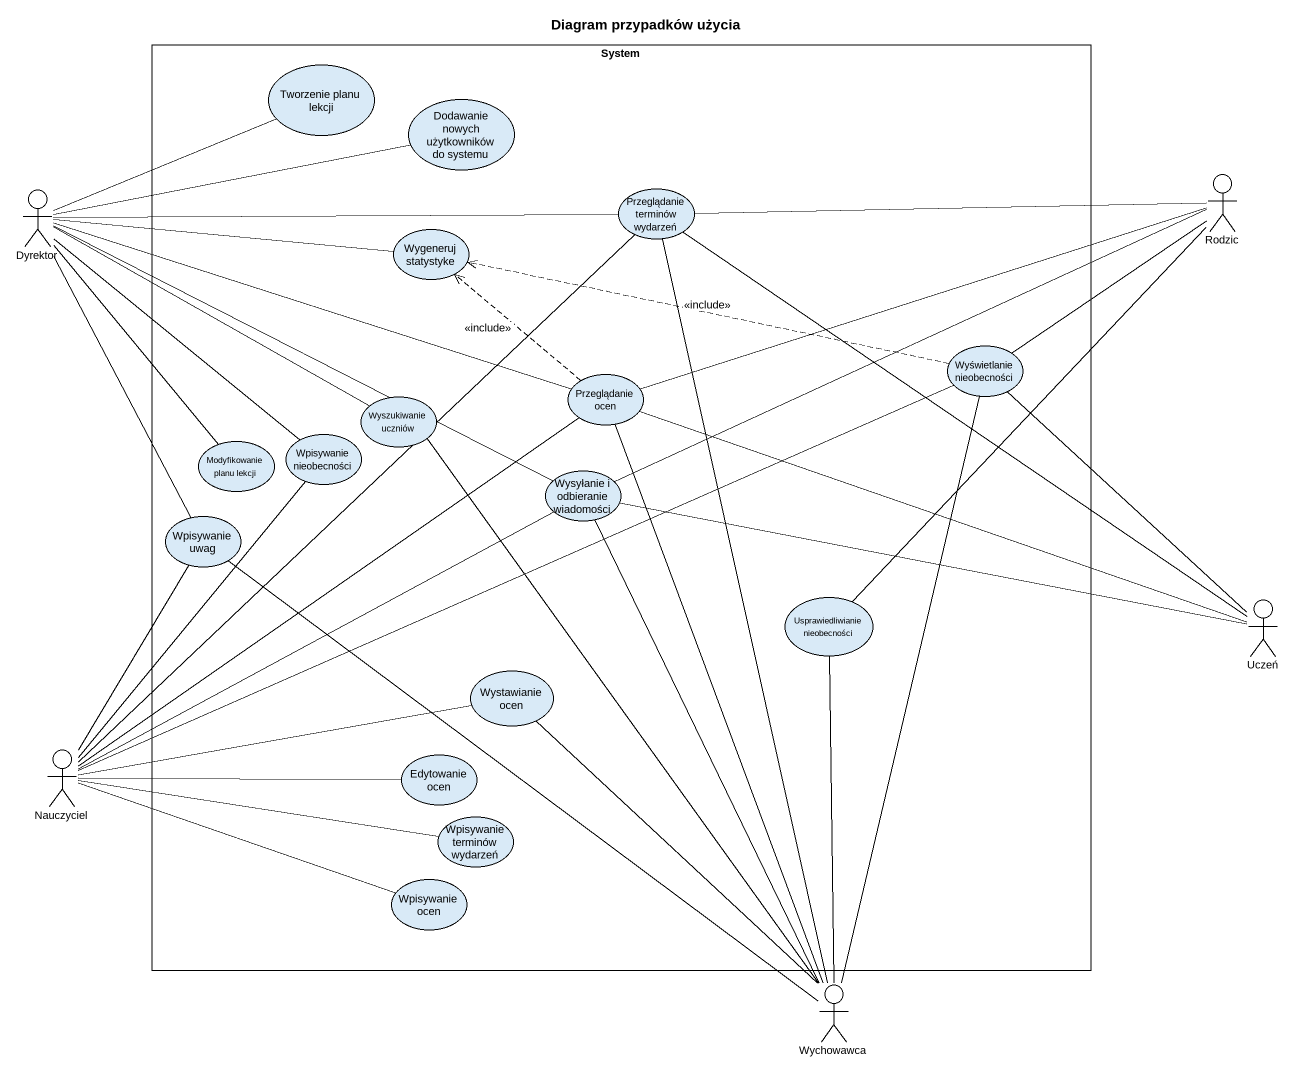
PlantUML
@startuml
title Diagram przypadków użycia
rectangle System {
  usecase "Tworzenie planu lekcji" as Tworzenie_planu_lekcji
  usecase "Dodawanie nowych użytkowników do systemu" as Dodawanie_nowych
  usecase "Przeglądanie terminów wydarzeń" as Przeglądanie_terminów
  usecase "Wygeneruj statystyke" as Wygeneruj_statystyke
  usecase "Przeglądanie ocen" as Przeglądanie_ocen
  usecase "Wyświetlanie nieobecności" as Wyświetlanie_nieobecności
  usecase "Wyszukiwanie uczniów" as Wyszukiwanie_uczniów
  usecase "Modyfikowanie planu lekcji" as Modyfikowanie_planu_lekcji
  usecase "Wpisywanie nieobecności" as Wpisywanie_nieobecności
  usecase "Wysyłanie i odbieranie wiadomości" as Wysyłanie_i_odbieranie
  usecase "Wpisywanie uwag" as Wpisywanie_uwag
  usecase "Usprawiedliwianie nieobecności" as Usprawiedliwianie
  usecase "Wystawianie ocen" as Wystawianie_ocen
  usecase "Edytowanie ocen" as Edytowanie_ocen
  usecase "Wpisywanie terminów wydarzeń" as Wpisywanie_terminów_wydarzeń
  usecase "Wpisywanie ocen" as Wpisywanie_ocen
}
actor Dyrektor
actor Rodzic
actor Uczeń
actor Nauczyciel
actor Wychowawca
Tworzenie_planu_lekcji -left- Dyrektor
Dyrektor -right- Dodawanie_nowych
Dyrektor -right- Przeglądanie_terminów
Dyrektor -right- Wygeneruj_statystyke
Dyrektor -right- Przeglądanie_ocen
Dyrektor -right- Wyszukiwanie_uczniów
Dyrektor -- Modyfikowanie_planu_lekcji
Dyrektor -- Wpisywanie_nieobecności
Dyrektor -right- Wysyłanie_i_odbieranie
Dyrektor -- Wpisywanie_uwag
Przeglądanie_terminów -right- Rodzic
Przeglądanie_terminów -- Uczeń
Przeglądanie_terminów -- Nauczyciel
Przeglądanie_terminów -- Wychowawca
Rodzic -- Wyświetlanie_nieobecności
Rodzic -left- Wysyłanie_i_odbieranie
Przeglądanie_ocen -right- Rodzic
Przeglądanie_ocen .up.> Wygeneruj_statystyke : <<include>>
Przeglądanie_ocen -right- Uczeń
Przeglądanie_ocen -- Nauczyciel
Przeglądanie_ocen -- Wychowawca
Wyświetlanie_nieobecności .left.> Wygeneruj_statystyke : <<include>>
Wyświetlanie_nieobecności -- Wychowawca
Wyszukiwanie_uczniów -- Wychowawca
Wpisywanie_nieobecności -- Nauczyciel
Wpisywanie_uwag -- Nauczyciel
Wpisywanie_uwag -- Wychowawca
Usprawiedliwianie -up- Rodzic
Usprawiedliwianie -- Wychowawca
Uczeń -up- Wyświetlanie_nieobecności
Uczeń -left- Wysyłanie_i_odbieranie
Nauczyciel -right- Wyświetlanie_nieobecności
Nauczyciel -right- Wysyłanie_i_odbieranie
Nauczyciel -right- Wystawianie_ocen
Nauczyciel -right- Edytowanie_ocen
Nauczyciel -right- Wpisywanie_terminów_wydarzeń
Wpisywanie_ocen -left- Nauczyciel
Wychowawca -up- Wysyłanie_i_odbieranie
Wychowawca -up- Wystawianie_ocen
@enduml
